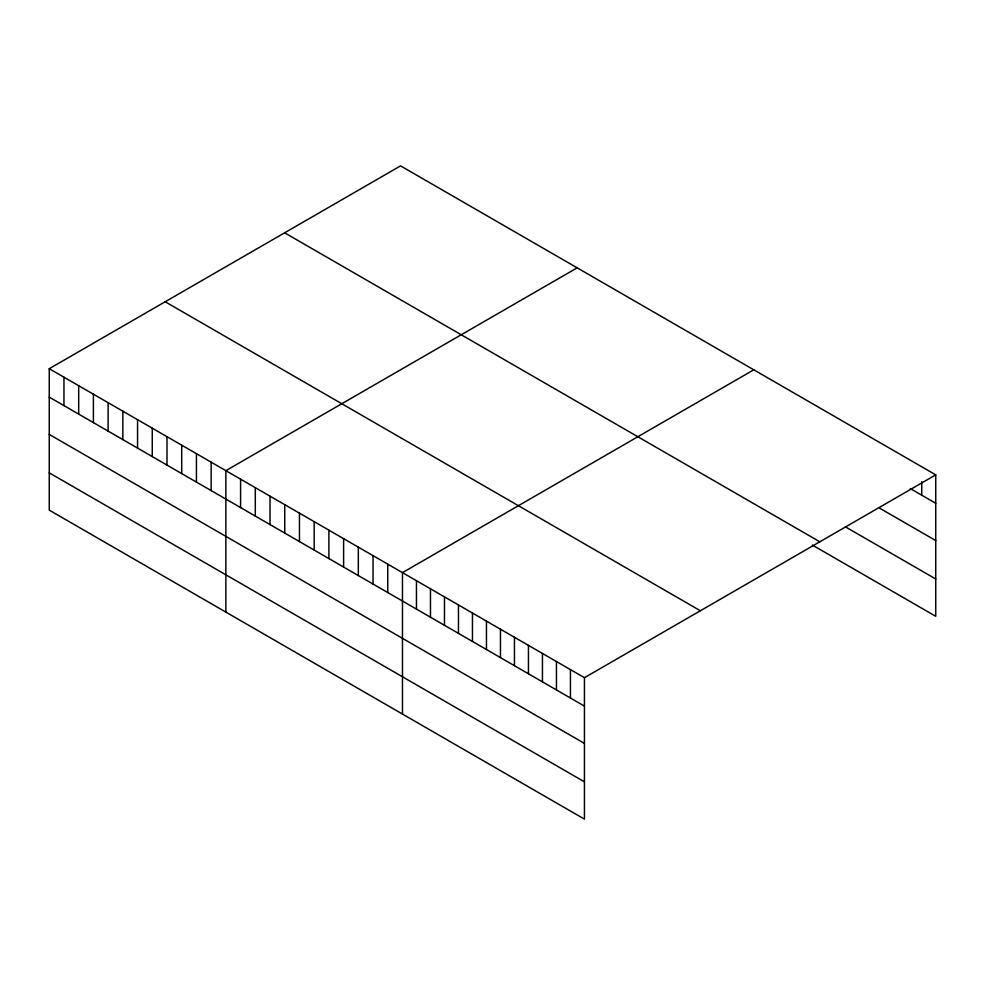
<?xml version="1.0" encoding="UTF-8"?>
<svg xmlns="http://www.w3.org/2000/svg" width="985" height="985" viewBox="0 0 985 985"><rect width="100%" height="100%" fill="white"/><g stroke="black" fill="none" stroke-linecap="round" stroke-linejoin="round"><path stroke-width="1.48" d="M49.25 368.698L584.437 677.692L584.437 819.126L49.25 510.131L49.25 368.698L400.563 165.874L935.75 474.868L935.75 616.302L812.317 545.037M577.173 267.834L225.861 470.67L225.861 612.104M753.784 369.806L402.471 572.63L402.471 714.076M584.437 677.692L935.75 474.868M910.3 488.585L935.75 503.273M879.765 508.248L935.75 540.568M845.401 526.84L935.75 578.995M284.628 232.805L819.816 541.799M165.184 301.767L700.372 610.762M49.25 397.115L584.437 706.097M49.25 434.41L584.437 743.404M49.25 472.837L584.437 781.831M921.751 481.739L921.751 495.196M570.438 669.603L570.438 698.02M556.451 661.526L556.451 689.943M542.452 653.449L542.452 681.854M528.452 645.36L528.452 673.777M514.453 637.283L514.453 665.688M500.454 629.206L500.454 657.611M486.455 621.116L486.455 649.534M472.468 613.039L472.468 641.444M458.468 604.962L458.468 633.367M444.469 596.873L444.469 625.29M430.47 588.796L430.47 617.201M416.47 580.719L416.47 609.124M387.758 564.134L387.758 592.551M373.044 555.638L373.044 584.043M358.318 547.143L358.318 575.548M343.605 538.647L343.605 567.052M328.892 530.152L328.892 558.557M314.166 521.644L314.166 550.061M299.452 513.148L299.452 541.565M284.739 504.652L284.739 533.07M270.013 496.157L270.013 524.574M255.3 487.661L255.3 516.066M240.586 479.166L240.586 507.57M211.147 462.174L211.147 490.579M196.434 453.666L196.434 482.084M181.708 445.171L181.708 473.588M166.994 436.675L166.994 465.092M152.269 428.179L152.269 456.597M137.555 419.684L137.555 448.089M122.842 411.188L122.842 439.593M108.116 402.693L108.116 431.098M93.403 394.197L93.403 422.602M78.689 385.689L78.689 414.106M63.963 377.193L63.963 405.611"/></g></svg>
